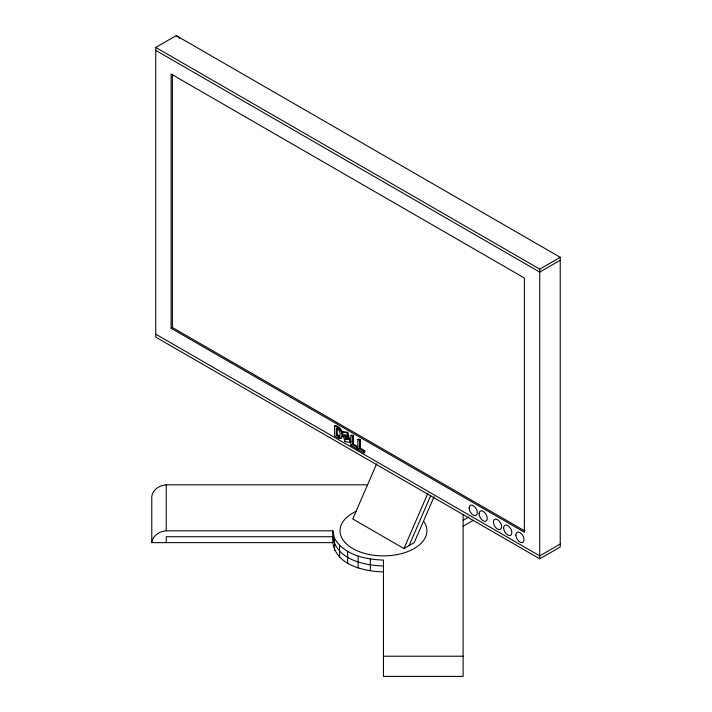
<?xml version="1.0" encoding="UTF-8"?>
<svg xmlns="http://www.w3.org/2000/svg" width="712" height="712" viewBox="0 0 712 712"><rect width="100%" height="100%" fill="white"/><g stroke="black" fill="none" stroke-linecap="round" stroke-linejoin="round"><path stroke-width="1.07" d="M376.621 463.859L352.752 518.977L403.953 548.543L414.197 542.624L434.08 496.691M403.953 548.543L427.823 493.416M409.071 545.579L430.733 495.561M155.75 47.428L176.229 35.6L560.228 257.299L560.228 546.994L539.749 558.813L155.75 337.114L155.75 47.428L539.749 269.127L560.228 257.299M171.111 328.25L524.388 532.211L524.388 277.992L171.111 74.03L171.111 328.25L172.393 327.511L524.708 530.912M560.228 260.254L539.749 272.082L155.75 50.383M334.596 425.99C339.571 427.325 344.207 433.839 340.647 438.45L338.752 438.307L334.596 435.967L334.596 425.99L335.477 425.482C340.452 426.817 345.08 433.332 341.529 437.942L340.995 438.094M336.34 428.686C340.915 428.749 341.707 440.114 336.34 435.29L336.34 428.686L337.221 428.179M336.34 435.29L337.221 434.783L339.971 436.109M341.956 432.095L342.721 431.65L347.75 432.326L348.568 434.845L347.803 435.29L344.145 434.792L344.537 436.02L348.711 436.038L349.227 437.649L348.462 438.085L345.053 437.631L345.48 439.037L349.281 439.544L350.046 439.099L350.98 441.912L350.215 442.357L345.044 441.663L341.956 432.095L346.993 432.771L347.75 432.326M344.537 436.02L348.711 436.038M350.874 435.468L351.755 434.961L353.499 435.967L353.499 444.181L357.833 446.682L356.952 447.189L352.618 444.688L352.618 436.474L350.874 435.468L350.874 445.365L356.952 448.872L357.833 448.364M345.48 439.037L346.246 438.592L350.046 439.099M352.618 436.474L353.499 435.967M345.044 441.663L345.81 441.218M357.869 439.509L358.741 439.001L360.486 440.007L360.486 448.222L364.829 450.723L364.829 452.405L363.948 452.912L357.869 449.397L357.869 439.509L359.613 440.514L360.486 440.007M350.874 445.365L351.755 444.858M352.618 444.688L353.499 444.181M357.869 449.397L358.741 448.889M359.613 440.514L359.613 448.729L360.486 448.222M359.613 448.729L363.948 451.23L364.829 450.723M463.12 520.294L468.71 517.063M463.12 526.204L473.364 520.294M560.228 544.03L539.749 555.858L155.75 334.159M383.474 571.887C364.072 571.38 336.278 565.381 332.789 542.624L151.772 542.624L151.772 496.647A15.984 13.056 0 0 1 166.252 484.819L367.454 484.819M151.772 542.624A15.984 13.056 0 0 1 166.252 530.805L332.789 530.805L334.515 538.379L334.515 550.198M383.474 656.215L463.12 656.215M334.515 538.379C344.323 555.093 365.505 559.49 383.474 560.068L383.474 676.4L463.12 676.4L463.12 514.376M383.474 565.978C364.072 565.47 336.278 559.463 332.789 536.714L166.252 536.714L166.252 542.624M338.761 437.355L339.633 437.8M176.229 35.6L179.718 38.314M349.281 439.544L350.215 442.357M346.993 432.771L347.803 435.29M347.945 436.474L348.462 438.085M345.818 437.186L346.246 438.592M539.749 269.127L539.749 558.813M370.356 559.071L370.356 570.891M363.948 451.23L363.948 452.912M358.127 556.143L358.127 567.971M356.952 447.189L356.952 448.872M347.634 551.497L347.634 563.317M339.579 545.437L339.579 557.256M337.221 429.283L337.221 434.783M332.789 530.805L332.789 542.624M172.393 74.395L172.393 327.511M166.252 484.819L166.252 530.805M423.916 521.638A43.441 25.08 0 0 1 403.241 553.135A43.441 25.08 0 0 1 346.913 544.351A43.441 25.08 0 0 1 356.525 511.127M469.11 507.976A5.794 3.346 60 0 0 475.251 515.622A5.794 3.346 60 0 0 475.251 507.425A5.794 3.346 60 0 0 469.11 507.976M479.069 513.726A5.794 3.346 60 0 0 485.21 521.371A5.794 3.346 60 0 0 485.21 513.183A5.794 3.346 60 0 0 479.069 513.726M503.633 527.912A5.794 3.346 60 0 0 509.783 535.558A5.794 3.346 60 0 0 509.783 527.361A5.794 3.346 60 0 0 503.633 527.912M493.407 522.003A5.794 3.346 60 0 0 499.548 529.648A5.794 3.346 60 0 0 499.548 521.451A5.794 3.346 60 0 0 493.407 522.003M515.862 534.97A5.794 3.346 60 0 0 522.012 542.615A5.794 3.346 60 0 0 522.012 534.418A5.794 3.346 60 0 0 515.862 534.97"/></g></svg>
